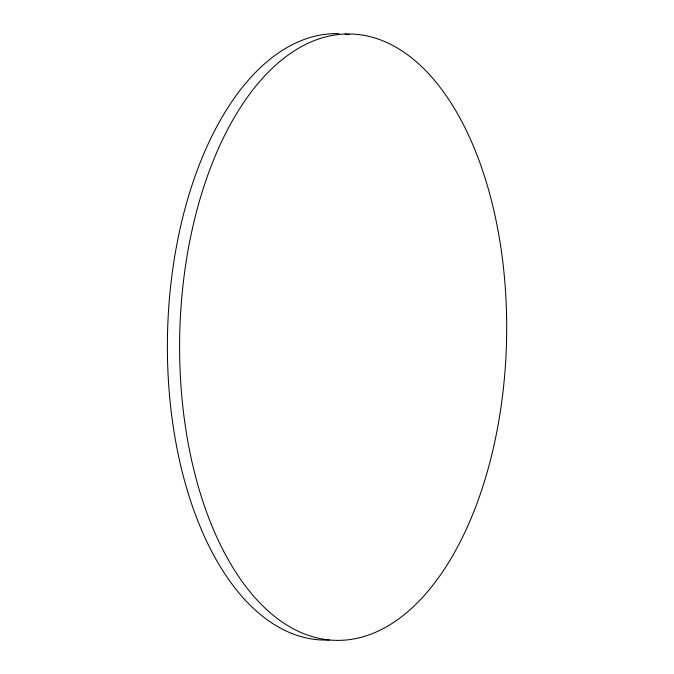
<?xml version="1.0" encoding="UTF-8"?>
<svg xmlns="http://www.w3.org/2000/svg" width="674" height="674" viewBox="0 0 674 674"><rect width="100%" height="100%" fill="white"/><g stroke="black" fill="none" stroke-linecap="round" stroke-linejoin="round"><path stroke-width="1.01" d="M345.172 34.113A303.283 163.437 -88.6 0 1 349.309 34.644M329.156 640.014A303.283 163.437 -88.6 0 1 167.455 337.253A303.283 163.437 -88.6 0 1 338.938 33.683M474.622 509.611A303.283 163.437 -88.6 0 0 361.458 34.93A303.283 163.437 -88.6 0 0 193.143 466.888A303.283 163.437 -88.6 0 0 474.622 509.611"/></g></svg>
